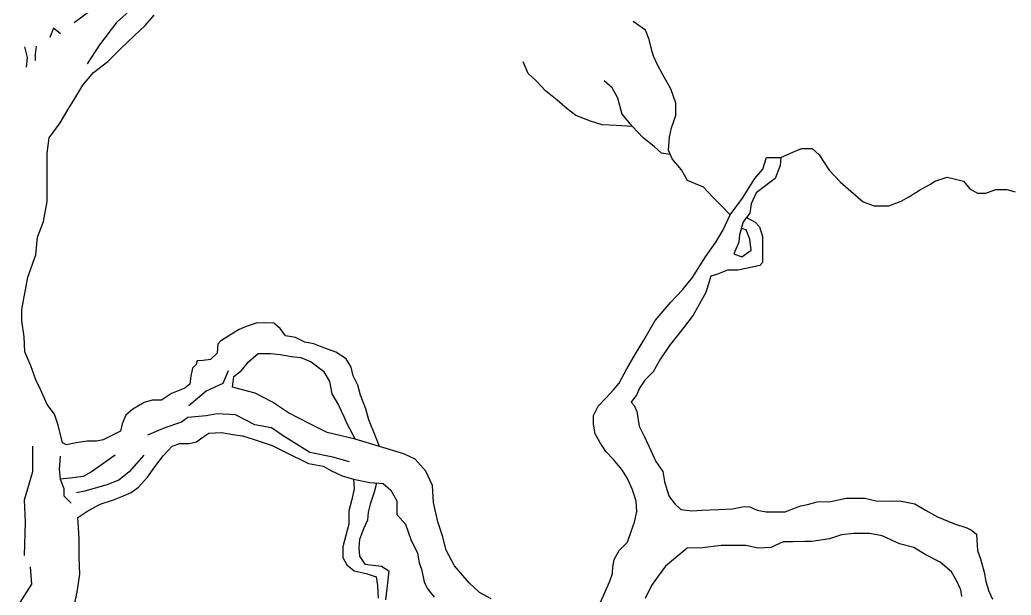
# Model space of a CAD drawing. Header units: millimetres. Extents: x -8050 to 7892, y -21 to 20150.
# Drawn here: x 685 to 4707, y 8652 to 10986 of the extents above; entities that cross this region are included whole.
import ezdxf

# ---------------------------------------------------------------- set-up
doc = ezdxf.new("R2010")
doc.units = ezdxf.units.MM
doc.layers.add('ceco.net 158', color=7, linetype='Continuous')

msp = doc.modelspace()

# ---------------------------------------------------------------- linework, layer by layer
at = {"layer": 'ceco.net 158'}
for p, q in [((1180.2, 11068.5), (1077.8, 10974.4)), ((905.8, 10974.4), (1004.1, 11048.1)), ((1193.1, 10962.3), (1230.3, 11004.7)), ((3223.1, 10944.2), (3173.2, 10979.4)), ((821.5, 10951.8), (807.4, 10914.3)), ((849.6, 10928.3), (821.5, 10951.8)), ((1077.8, 10974.4), (1008.2, 10884.3)), ((1150.7, 10922.5), (1193.1, 10962.3)), ((3237.8, 10906), (3223.1, 10944.2)), ((1092.4, 10866.8), (1150.7, 10922.5)), ((3249.6, 10861.9), (3237.8, 10906)), ((704.8, 10876), (714.7, 10833.3)), ((750.9, 10879.3), (747.6, 10846.4)), ((1008.2, 10884.3), (959, 10806.5)), ((1042, 10816.5), (1092.4, 10866.8)), ((3255.5, 10838.4), (3249.6, 10861.9)), ((714.7, 10833.3), (711.4, 10793.8)), ((747.6, 10846.4), (747.6, 10820.1)), ((3273.1, 10800.3), (3255.5, 10838.4)), ((983.7, 10771.4), (1042, 10816.5)), ((2747.2, 10768), (2726.6, 10814.9)), ((3299.5, 10753.3), (3273.1, 10800.3)), ((941.2, 10721), (983.7, 10771.4)), ((2779.5, 10738.6), (2747.2, 10768)), ((2817.7, 10697.5), (2779.5, 10738.6)), ((3088, 10709.2), (3055.7, 10738.6)), ((3326, 10706.3), (3299.5, 10753.3)), ((912.1, 10673.3), (941.2, 10721)), ((2864.7, 10659.3), (2817.7, 10697.5)), ((3111.5, 10668.1), (3088, 10709.2)), ((3346.5, 10647.5), (3326, 10706.3)), ((880.2, 10620.3), (912.1, 10673.3)), ((2905.8, 10624), (2864.7, 10659.3)), ((3129.1, 10603.5), (3111.5, 10668.1)), ((848.4, 10567.3), (880.2, 10620.3)), ((2941.1, 10597.6), (2905.8, 10624)), ((3346.5, 10597.6), (3346.5, 10647.5)), ((2999.9, 10574.1), (2941.1, 10597.6)), ((3170.3, 10553.5), (3129.1, 10603.5)), ((3328.9, 10547.7), (3346.5, 10597.6)), ((804.6, 10507.2), (848.4, 10567.3)), ((3046.9, 10559.4), (2999.9, 10574.1)), ((3105.6, 10556.5), (3046.9, 10559.4)), ((3170.3, 10553.5), (3105.6, 10556.5)), ((3214.3, 10506.5), (3170.3, 10553.5)), ((3320.1, 10509.5), (3328.9, 10547.7)), ((795.6, 10444.1), (804.6, 10507.2)), ((3258.4, 10471.3), (3214.3, 10506.5)), ((3317.1, 10456.6), (3320.1, 10509.5)), ((3287.8, 10444.9), (3258.4, 10471.3)), ((3331.8, 10421.4), (3317.1, 10456.6)), ((3812.1, 10444.5), (3856, 10463.3)), ((3856, 10463.3), (3899.8, 10463.3)), ((3899.8, 10463.3), (3928, 10438.3)), ((795.6, 10393), (795.6, 10444.1)), ((3324.5, 10439), (3287.8, 10444.9)), ((3370, 10377.3), (3331.8, 10421.4)), ((3699.1, 10380.2), (3713.8, 10427.2)), ((3713.8, 10427.2), (3772.5, 10427.2)), ((3772.5, 10427.2), (3769.6, 10394.9)), ((3772.5, 10427.2), (3812.1, 10444.5)), ((3928, 10438.3), (3968.7, 10375.7)), ((795.6, 10314.9), (795.6, 10393)), ((3393.5, 10333.2), (3370, 10377.3)), ((3666.7, 10342.1), (3699.1, 10380.2)), ((3769.6, 10394.9), (3749, 10342.1)), ((3968.7, 10375.7), (4012.5, 10328.7)), ((3616.8, 10262.8), (3666.7, 10342.1)), ((3749, 10342.1), (3672.6, 10283.3)), ((4397.6, 10331.8), (4447.7, 10347.5)), ((4447.7, 10347.5), (4475.9, 10341.2)), ((4475.9, 10341.2), (4513.5, 10331.8)), ((795.6, 10248.8), (795.6, 10314.9)), ((3458.2, 10306.8), (3393.5, 10333.2)), ((3496.4, 10265.7), (3458.2, 10306.8)), ((4012.5, 10328.7), (4056.4, 10291.1)), ((4335, 10294.3), (4378.8, 10319.3)), ((4378.8, 10319.3), (4397.6, 10331.8)), ((4513.5, 10331.8), (4538.5, 10300.5)), ((4538.5, 10300.5), (4569.8, 10281.8)), ((4604.3, 10281.8), (4645, 10297.4)), ((4645, 10297.4), (4688.8, 10297.4)), ((4688.8, 10297.4), (4723.2, 10288)), ((3528.7, 10233.4), (3496.4, 10265.7)), ((3566.9, 10195.2), (3616.8, 10262.8)), ((3672.6, 10283.3), (3652.1, 10239.3)), ((4056.4, 10291.1), (4106.4, 10247.3)), ((4259.9, 10250.5), (4294.3, 10269.2)), ((4294.3, 10269.2), (4335, 10294.3)), ((4569.8, 10281.8), (4569.8, 10281.8)), ((4569.8, 10281.8), (4604.3, 10281.8)), ((780.6, 10167.7), (795.6, 10248.8)), ((3566.9, 10195.2), (3528.7, 10233.4)), ((3652.1, 10239.3), (3646.2, 10201.1)), ((4106.4, 10247.3), (4150.3, 10231.7)), ((4150.3, 10231.7), (4209.8, 10231.7)), ((4209.8, 10231.7), (4259.9, 10250.5)), ((4209.8, 10231.7), (4209.8, 10231.7)), ((3537.5, 10130.6), (3566.9, 10195.2)), ((3646.2, 10201.1), (3619.7, 10165.8)), ((3633, 10183.5), (3667.7, 10165.1)), ((756.6, 10104.6), (780.6, 10167.7)), ((3619.7, 10165.8), (3605.1, 10113)), ((3631.5, 10133.5), (3612.4, 10139.4)), ((3667.7, 10165.1), (3685.5, 10145.6)), ((3685.5, 10145.6), (3698.5, 10106.7)), ((750.5, 10032.5), (756.6, 10104.6)), ((3508.1, 10083.6), (3537.5, 10130.6)), ((3605.1, 10113), (3602.1, 10083.6)), ((3646.2, 10095.3), (3631.5, 10133.5)), ((3652.1, 10051.3), (3646.2, 10095.3)), ((3698.5, 10106.7), (3698.5, 10076)), ((3467, 10024.8), (3508.1, 10083.6)), ((3602.1, 10083.6), (3581.6, 10036.6)), ((3698.5, 10076), (3698.5, 10037.1)), ((717.5, 9942.3), (750.5, 10032.5)), ((3414.1, 9939.7), (3467, 10024.8)), ((3581.6, 10036.6), (3613.9, 10024.8)), ((3613.9, 10024.8), (3652.1, 10051.3)), ((3698.5, 10037.1), (3698.5, 10001.4)), ((3656.4, 9982), (3598, 9970.7)), ((3687.1, 9988.5), (3656.4, 9982)), ((3698.5, 10001.4), (3687.1, 9988.5)), ((693.4, 9810.1), (717.5, 9942.3)), ((3373, 9889.7), (3414.1, 9939.7)), ((3487.8, 9946.4), (3468.4, 9879.9)), ((3515.4, 9954.5), (3487.8, 9946.4)), ((3555.9, 9970.7), (3515.4, 9954.5)), ((3598, 9970.7), (3555.9, 9970.7)), ((3326, 9839.8), (3373, 9889.7)), ((3468.4, 9879.9), (3416.5, 9787.6)), ((3262.5, 9765.5), (3326, 9839.8)), ((693.4, 9765.1), (693.4, 9810.1)), ((3416.5, 9787.6), (3377.7, 9735.8)), ((702.5, 9699), (693.4, 9765.1)), ((1603, 9742.2), (1575.3, 9729.4)), ((1643.4, 9754.9), (1603, 9742.2)), ((1677.5, 9757.1), (1643.4, 9754.9)), ((1715.8, 9754.9), (1677.5, 9757.1)), ((1741.4, 9733.7), (1715.8, 9754.9)), ((1762.7, 9703.9), (1741.4, 9733.7)), ((3216.7, 9686.4), (3262.5, 9765.5)), ((3377.7, 9735.8), (3320.9, 9664.5)), ((705.5, 9638.9), (702.5, 9699)), ((1537, 9706), (1498.7, 9682.6)), ((1575.3, 9729.4), (1537, 9706)), ((1803.1, 9697.5), (1762.7, 9703.9)), ((1841.4, 9678.3), (1803.1, 9697.5)), ((1488, 9669.8), (1485.9, 9633.6)), ((1498.7, 9682.6), (1488, 9669.8)), ((1877.6, 9671.9), (1841.4, 9678.3)), ((1918.1, 9654.9), (1877.6, 9671.9)), ((1967, 9637.9), (1918.1, 9654.9)), ((3183.4, 9630.3), (3216.7, 9686.4)), ((3320.9, 9664.5), (3283.7, 9611)), ((729.5, 9581.8), (705.5, 9638.9)), ((1485.9, 9633.6), (1458.2, 9608.1)), ((1613.2, 9598.7), (1651.8, 9632.5)), ((1651.8, 9632.5), (1702.5, 9632.5)), ((1702.5, 9632.5), (1741.1, 9627.7)), ((1741.1, 9627.7), (1786.9, 9620.4)), ((1786.9, 9620.4), (1825.5, 9615.6)), ((1825.5, 9615.6), (1866.6, 9598.7)), ((2009.6, 9610.2), (1967, 9637.9)), ((3148, 9569.9), (3183.4, 9630.3)), ((750.5, 9524.7), (729.5, 9581.8)), ((1385.8, 9571.9), (1379.4, 9540)), ((1400.7, 9586.8), (1385.8, 9571.9)), ((1405, 9601.7), (1400.7, 9586.8)), ((1428.4, 9603.8), (1405, 9601.7)), ((1458.2, 9608.1), (1428.4, 9603.8)), ((1458.2, 9608.1), (1458.2, 9608.1)), ((1584.3, 9562.5), (1613.2, 9598.7)), ((1866.6, 9598.7), (1917.2, 9560.1)), ((2028.8, 9576.2), (2009.6, 9610.2)), ((2037.3, 9542.1), (2028.8, 9576.2)), ((3283.7, 9611), (3254.5, 9557.6)), ((1379.4, 9540), (1375.2, 9508)), ((1530.5, 9561.9), (1508.2, 9509.7)), ((1548.1, 9495), (1552.9, 9538.4)), ((1552.9, 9538.4), (1584.3, 9562.5)), ((1917.2, 9560.1), (1941.4, 9519.1)), ((2056.4, 9503.8), (2037.3, 9542.1)), ((3116.8, 9511.7), (3148, 9569.9)), ((3254.5, 9557.6), (3220.5, 9523.5)), ((768.6, 9485.7), (750.5, 9524.7)), ((1353.9, 9491), (1300.7, 9469.7)), ((1375.2, 9508), (1353.9, 9491)), ((1508.2, 9509.7), (1441.1, 9479.9)), ((1577, 9487.7), (1548.1, 9495)), ((1941.4, 9519.1), (1951, 9468.4)), ((2067.1, 9463.3), (2056.4, 9503.8)), ((3093.9, 9484.6), (3116.8, 9511.7)), ((3199.4, 9491.1), (3188.1, 9465.2)), ((3220.5, 9523.5), (3199.4, 9491.1)), ((795.6, 9425.6), (768.6, 9485.7)), ((1300.7, 9469.7), (1260.2, 9442.1)), ((1441.1, 9479.9), (1370.3, 9420.3)), ((1639.8, 9470.9), (1577, 9487.7)), ((1709.7, 9434.7), (1639.8, 9470.9)), ((1951, 9468.4), (1977.5, 9422.6)), ((2088.4, 9408), (2067.1, 9463.3)), ((3031.5, 9418), (3062.7, 9451.3)), ((3062.7, 9451.3), (3093.9, 9484.6)), ((3188.1, 9465.2), (3165.4, 9434.4)), ((825.7, 9386.5), (795.6, 9425.6)), ((1190, 9433.6), (1143.1, 9405.9)), ((1221.9, 9442.1), (1190, 9433.6)), ((1260.2, 9442.1), (1221.9, 9442.1)), ((1774.9, 9391.3), (1709.7, 9434.7)), ((1977.5, 9422.6), (1999.3, 9376.8)), ((3012.7, 9380.6), (3031.5, 9418)), ((3165.4, 9434.4), (3176.7, 9421.5)), ((3176.7, 9421.5), (3188.1, 9397.2)), ((840.7, 9341.4), (825.7, 9386.5)), ((1115.5, 9382.5), (1100.6, 9346.3)), ((1143.1, 9405.9), (1115.5, 9382.5)), ((1366.6, 9371.9), (1340.5, 9353.3)), ((1441.1, 9379.3), (1366.6, 9371.9)), ((1485.8, 9386.8), (1441.1, 9379.3)), ((1560.4, 9383.1), (1485.8, 9386.8)), ((1638.6, 9342.1), (1560.4, 9383.1)), ((1859.3, 9347.8), (1774.9, 9391.3)), ((1999.3, 9376.8), (2011.3, 9347.8)), ((2101.2, 9363.3), (2088.4, 9408)), ((3012.7, 9345.2), (3012.7, 9380.6)), ((3188.1, 9397.2), (3197.6, 9337.7)), ((857.9, 9269.7), (840.7, 9341.4)), ((1100.6, 9346.3), (1094.2, 9316.5)), ((1273.4, 9330.9), (1202.7, 9301.1)), ((1340.5, 9353.3), (1273.4, 9330.9)), ((1705.7, 9330.9), (1638.6, 9342.1)), ((1754.1, 9297.4), (1705.7, 9330.9)), ((1931.7, 9311.7), (1859.3, 9347.8)), ((2011.3, 9347.8), (2045.1, 9285.1)), ((2128.8, 9293.1), (2101.2, 9363.3)), ((3019, 9305.7), (3012.7, 9345.2)), ((3197.6, 9337.7), (3219.1, 9293.4)), ((1058, 9299.5), (1023.9, 9282.4)), ((1094.2, 9316.5), (1058, 9299.5)), ((1424, 9289.5), (1451.4, 9308.6)), ((1451.4, 9308.6), (1503.3, 9311.3)), ((1503.3, 9311.3), (1549.8, 9303.1)), ((1549.8, 9303.1), (1588.1, 9297.7)), ((1588.1, 9297.7), (1631.8, 9284)), ((1862.2, 9230.3), (1754.1, 9297.4)), ((2045.1, 9285.1), (1931.7, 9311.7)), ((2144, 9255), (2128.8, 9293.1)), ((3037.7, 9272.4), (3019, 9305.7)), ((3219.1, 9293.4), (3244.8, 9239.1)), ((736.9, 9256.4), (736.9, 9152.1)), ((874.9, 9261.1), (857.9, 9269.7)), ((913.2, 9269.7), (874.9, 9261.1)), ((957.9, 9276), (913.2, 9269.7)), ((996.2, 9276), (957.9, 9276)), ((1023.9, 9282.4), (996.2, 9276)), ((1268.2, 9218.4), (1303.7, 9256.7)), ((1303.7, 9256.7), (1333.8, 9267.6)), ((1333.8, 9267.6), (1372.1, 9267.6)), ((1372.1, 9267.6), (1402.1, 9273.1)), ((1402.1, 9273.1), (1424, 9289.5)), ((1631.8, 9284), (1708.4, 9259.4)), ((1708.4, 9259.4), (1763.1, 9232.1)), ((2243, 9224.8), (2045.1, 9285.1)), ((3062.7, 9234.9), (3037.7, 9272.4)), ((848.7, 9215.4), (844.9, 9163.3)), ((1072.2, 9219.1), (975.4, 9152.1)), ((1187.7, 9219.1), (1128.1, 9152.1)), ((1232.6, 9171.9), (1268.2, 9218.4)), ((1763.1, 9232.1), (1856.1, 9185.6)), ((1955.3, 9211.7), (1862.2, 9230.3)), ((2022.4, 9193.1), (1955.3, 9211.7)), ((2288.8, 9203.1), (2243, 9224.8)), ((3093.9, 9201.6), (3062.7, 9234.9)), ((3244.8, 9239.1), (3264.8, 9193.3)), ((1202.5, 9130.9), (1232.6, 9171.9)), ((1856.1, 9185.6), (1916.2, 9174.6)), ((1916.2, 9174.6), (1949, 9155.5)), ((2332.2, 9154.9), (2288.8, 9203.1)), ((3127.2, 9162.1), (3093.9, 9201.6)), ((3264.8, 9193.3), (3293.4, 9153.3)), ((736.9, 9152.1), (703.4, 9036.6)), ((844.9, 9163.3), (848.7, 9122.3)), ((941.8, 9133.5), (889.7, 9126)), ((975.4, 9152.1), (941.8, 9133.5)), ((1128.1, 9152.1), (1087.1, 9118.6)), ((1167, 9089.9), (1202.5, 9130.9)), ((1949, 9155.5), (1992.8, 9136.4)), ((1992.8, 9136.4), (2039.3, 9122.7)), ((2358.8, 9097), (2332.2, 9154.9)), ((3150.1, 9124.6), (3127.2, 9162.1)), ((3293.4, 9153.3), (3300.6, 9113.3)), ((889.7, 9126), (848.7, 9122.3)), ((848.7, 9122.3), (863.6, 9085)), ((1038.7, 9099.9), (949.3, 9073.9)), ((1087.1, 9118.6), (1038.7, 9099.9)), ((1136.9, 9068), (1167, 9089.9)), ((2039.3, 9122.7), (2041.4, 9082.6)), ((2039.3, 9122.7), (2105.4, 9109)), ((2105.4, 9109), (2158.5, 9104.2)), ((2132, 9106.6), (2122.6, 9069.1)), ((2158.5, 9104.2), (2189.9, 9077.7)), ((2363.6, 9027), (2358.8, 9097)), ((3170.9, 9078.9), (3150.1, 9124.6)), ((3300.6, 9113.3), (3309.2, 9080.4)), ((863.6, 9085), (863.6, 9055.2)), ((863.6, 9055.2), (863.6, 9055.2)), ((863.6, 9055.2), (893.4, 9025.4)), ((949.3, 9073.9), (915.7, 9066.4)), ((1065.8, 9038), (1098.6, 9051.6)), ((1098.6, 9051.6), (1136.9, 9068)), ((2041.4, 9082.6), (2030.6, 9033.9)), ((2122.6, 9069.1), (2106.3, 9020.4)), ((2189.9, 9077.7), (2214, 9034.2)), ((3185.5, 9033.1), (3170.9, 9078.9)), ((3309.2, 9080.4), (3319.2, 9051.8)), ((3319.2, 9051.8), (3342, 9021.8)), ((703.4, 9036.6), (707.1, 8947.2)), ((956.4, 8991.5), (1011.1, 9021.5)), ((1011.1, 9021.5), (1065.8, 9038)), ((2030.6, 9033.9), (2019.7, 8993.3)), ((2106.3, 9020.4), (2098.2, 8987.9)), ((2214, 9034.2), (2214, 8978.8)), ((2380.5, 8949.8), (2363.6, 9027)), ((3187.5, 8991.5), (3185.5, 9033.1)), ((3342, 9021.8), (3366.3, 8998.9)), ((3576.5, 9001.8), (3623.7, 9011.8)), ((3623.7, 9011.8), (3646.6, 9010.4)), ((3646.6, 9010.4), (3676.6, 8996.1)), ((3809.6, 8997.5), (3853.9, 9014.7)), ((3853.9, 9014.7), (3881.1, 9019)), ((3881.1, 9019), (3919.7, 9030.4)), ((3919.7, 9030.4), (3975.4, 9031.8)), ((3975.4, 9031.8), (4037.3, 9045.1)), ((4037.3, 9045.1), (4112.9, 9045.1)), ((4112.9, 9045.1), (4159.6, 9034.3)), ((4159.6, 9034.3), (4224.4, 9032.5)), ((4224.4, 9032.5), (4255, 9034.3)), ((4255, 9034.3), (4316.2, 9021.8)), ((4316.2, 9021.8), (4359.3, 8996.6)), ((920.9, 8966.9), (956.4, 8991.5)), ((2019.7, 8993.3), (2019.7, 8939.2)), ((2098.2, 8987.9), (2095.5, 8955.4)), ((2214, 8978.8), (2250.2, 8940.2)), ((3179.2, 8947.8), (3187.5, 8991.5)), ((3366.3, 8998.9), (3410.7, 8993.2)), ((3410.7, 8993.2), (3452.1, 8996.1)), ((3452.1, 8996.1), (3520.8, 8998.9)), ((3520.8, 8998.9), (3576.5, 9001.8)), ((3676.6, 8996.1), (3712.3, 8990.4)), ((3712.3, 8990.4), (3738.1, 8990.4)), ((3738.1, 8990.4), (3766.7, 8990.4)), ((3766.7, 8990.4), (3789.5, 8990.4)), ((3789.5, 8990.4), (3809.6, 8997.5)), ((4359.3, 8996.6), (4407.9, 8969.6)), ((4407.9, 8969.6), (4476.3, 8940.8)), ((707.1, 8947.2), (703.4, 8813.1)), ((923.6, 8925.9), (920.9, 8966.9)), ((2019.7, 8939.2), (2008.9, 8898.6)), ((2095.5, 8955.4), (2079.3, 8920.3)), ((2250.2, 8940.2), (2271.9, 8877.5)), ((2399.8, 8891.9), (2380.5, 8949.8)), ((3166.7, 8914.5), (3179.2, 8947.8)), ((4476.3, 8940.8), (4526.7, 8924.6)), ((926.4, 8879.4), (923.6, 8925.9)), ((2008.9, 8898.6), (1995.4, 8847.2)), ((2079.3, 8920.3), (2063, 8877)), ((2414.3, 8834), (2399.8, 8891.9)), ((3150.1, 8866.6), (3166.7, 8914.5)), ((4018.2, 8896.4), (3969.2, 8880.1)), ((4068.9, 8901.8), (4018.2, 8896.4)), ((4132.4, 8901.8), (4068.9, 8901.8)), ((4183.2, 8892.7), (4132.4, 8901.8)), ((4253.9, 8860.1), (4183.2, 8892.7)), ((4526.7, 8924.6), (4546.4, 8915.6)), ((4546.4, 8915.6), (4566.2, 8899.4)), ((4566.2, 8899.4), (4569.8, 8832.9)), ((926.4, 8805.6), (926.4, 8879.4)), ((2063, 8877), (2060.3, 8844.5)), ((2271.9, 8877.5), (2298.4, 8822)), ((3116.8, 8833.3), (3150.1, 8866.6)), ((3530.3, 8852.8), (3454.1, 8843.8)), ((3599.2, 8852.8), (3530.3, 8852.8)), ((3630, 8852.8), (3599.2, 8852.8)), ((3680.8, 8842), (3630, 8852.8)), ((3782.4, 8867.4), (3731.6, 8845.6)), ((3820.5, 8867.4), (3782.4, 8867.4)), ((3869.4, 8869.2), (3820.5, 8867.4)), ((3898.5, 8869.2), (3869.4, 8869.2)), ((3969.2, 8880.1), (3898.5, 8869.2)), ((4312, 8845.6), (4253.9, 8860.1)), ((1995.4, 8847.2), (1995.4, 8803.9)), ((2060.3, 8844.5), (2063, 8809.3)), ((2063, 8809.3), (2084.7, 8776.9)), ((2298.4, 8822), (2305.7, 8783.4)), ((2448, 8771.3), (2414.3, 8834)), ((3095.7, 8796.4), (3116.8, 8833.3)), ((3392.4, 8842), (3304.2, 8769.7)), ((3454.1, 8843.8), (3392.4, 8842)), ((3731.6, 8845.6), (3680.8, 8842)), ((4357.3, 8816.6), (4312, 8845.6)), ((4419, 8785.8), (4357.3, 8816.6)), ((4569.8, 8832.9), (4582.4, 8798.7)), ((929.1, 8737.2), (926.4, 8805.6)), ((1995.4, 8803.9), (2011.6, 8774.1)), ((2011.6, 8774.1), (2041.4, 8749.8)), ((2084.7, 8776.9), (2152.4, 8768.7)), ((2152.4, 8768.7), (2182.1, 8749.8)), ((2305.7, 8783.4), (2315.3, 8756.8)), ((2508.4, 8701.4), (2448, 8771.3)), ((3089.8, 8738.9), (3091.2, 8767)), ((3091.2, 8767), (3095.7, 8796.4)), ((3304.2, 8769.7), (3275.3, 8729.4)), ((4464.3, 8745.9), (4419, 8785.8)), ((4582.4, 8798.7), (4596.8, 8744.8)), ((727.5, 8766.6), (733, 8696.1)), ((918.1, 8663.4), (929.1, 8737.2)), ((2041.4, 8749.8), (2090.1, 8739)), ((2090.1, 8739), (2130.7, 8725.4)), ((2182.1, 8749.8), (2176.7, 8701.1)), ((2315.3, 8756.8), (2325, 8706.2)), ((3078, 8708), (3089.8, 8738.9)), ((3275.3, 8729.4), (3247.6, 8690.4)), ((4486.1, 8707.8), (4464.3, 8745.9)), ((4596.8, 8744.8), (4604, 8707)), ((733, 8696.1), (657, 8576.8)), ((2130.7, 8725.4), (2136.1, 8690.3)), ((2136.1, 8690.3), (2138.8, 8638.9)), ((2176.7, 8701.1), (2168.6, 8633.4)), ((2325, 8706.2), (2339.5, 8677.2)), ((2549.4, 8662.8), (2508.4, 8701.4)), ((3054.4, 8653.5), (3078, 8708)), ((3247.6, 8690.4), (3222.4, 8637.5)), ((4502.4, 8673.3), (4486.1, 8707.8)), ((4604, 8707), (4616.6, 8667.4)), ((901.7, 8589.6), (918.1, 8663.4)), ((2339.5, 8677.2), (2366, 8643.5)), ((2597.6, 8636.2), (2549.4, 8662.8)), ((3030.8, 8603.3), (3054.4, 8653.5)), ((4506.1, 8646.1), (4502.4, 8673.3)), ((4616.6, 8667.4), (4631, 8635))]:
    msp.add_line(p, q, dxfattribs=at)

doc.saveas('drawing.dxf')
